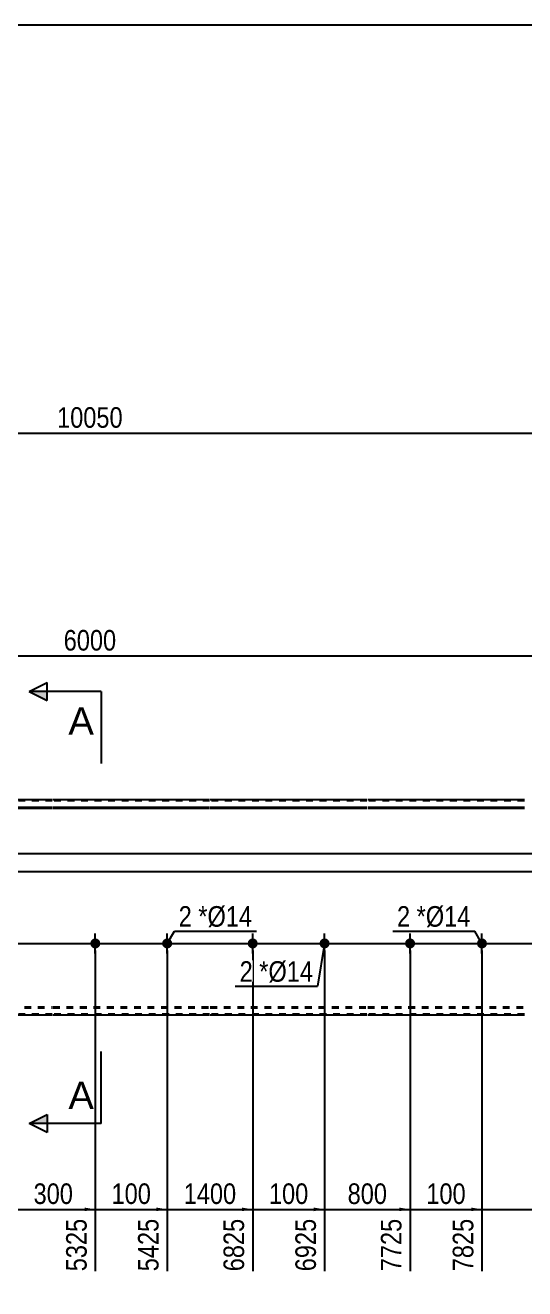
# Model space of a CAD drawing. Header units: millimetres. Extents: x -70 to 333, y -154 to 123.
# Drawn here: x 127.9 to 197.4, y -53 to 122.8 of the extents above; entities that cross this region are included whole.
import ezdxf

# ---------------------------------------------------------------- set-up
doc = ezdxf.new("R2010")
doc.units = ezdxf.units.MM
doc.linetypes.add('DXK_LINE_DOT1', pattern=[1.8814, 0.9407, -0.9407])
doc.styles.add('Arial', font='ARIAL.TTF', dxfattribs={"height": 0.2})
doc.styles.add('Arial Narrow', font='ARIALN.TTF', dxfattribs={"height": 0.2})

# ---------------------------------------------------------------- blocks, each defined once
blk = doc.blocks.new('Unknown-628700281-1200')
at = {"color": 5, "linetype": 'Continuous'}
blk.add_line((332.8, 122.75), (-67.2, 122.75), dxfattribs=at)
blk = doc.blocks.new('Part-628700281-1239 - 1220')
at = {"color": 2, "linetype": 'Continuous'}
for p, q in [((131.69, 15), (120.29, 15)), ((153.59, 15), (131.79, 15)), ((175.49, 15), (153.69, 15)), ((197.39, 15), (175.59, 15)), ((120.29, 13.94), (131.69, 13.94)), ((120.29, 13.81), (131.69, 13.81)), ((131.79, 13.94), (153.59, 13.94)), ((131.79, 13.81), (153.59, 13.81)), ((153.69, 13.94), (175.49, 13.94)), ((153.69, 13.81), (175.49, 13.81)), ((175.59, 13.94), (197.39, 13.94)), ((175.59, 13.81), (197.39, 13.81)), ((131.69, -15), (120.29, -15)), ((153.59, -15), (131.79, -15)), ((175.49, -15), (153.69, -15)), ((197.39, -15), (175.59, -15))]:
    blk.add_line(p, q, dxfattribs=at)
at = {"color": 7, "linetype": 'DXK_LINE_DOT1'}
for p, q in [((131.69, 14.82), (120.29, 14.82)), ((153.59, 14.82), (131.79, 14.82)), ((175.49, 14.82), (153.69, 14.82)), ((197.39, 14.82), (175.59, 14.82)), ((120.29, -13.81), (131.69, -13.81)), ((120.29, -13.94), (131.69, -13.94)), ((131.79, -13.81), (153.59, -13.81)), ((131.79, -13.94), (153.59, -13.94)), ((153.69, -13.81), (175.49, -13.81)), ((153.69, -13.94), (175.49, -13.94)), ((175.59, -13.81), (197.39, -13.81)), ((175.59, -13.94), (197.39, -13.94)), ((131.69, -14.82), (120.29, -14.82)), ((153.59, -14.82), (131.79, -14.82)), ((175.49, -14.82), (153.69, -14.82)), ((197.39, -14.82), (175.59, -14.82))]:
    blk.add_line(p, q, dxfattribs=at)
blk = doc.blocks.new('Bolt-628700281-2058 - 1220')
at = {"linetype": 'Continuous'}
for points in [[(181.49, -4.3, -1), (181.49, -5.7, -1)], [(191.49, -4.3, -1), (191.49, -5.7, -1)]]:
    blk.add_hatch(color=3, dxfattribs=at).paths.add_polyline_path(points)
at = {"color": 3, "linetype": 'Continuous'}
for p, q in [((180.09, -5), (182.89, -5)), ((181.49, -6.4), (181.49, -3.6)), ((190.09, -5), (192.89, -5)), ((191.49, -6.4), (191.49, -3.6))]:
    blk.add_line(p, q, dxfattribs=at)
blk = doc.blocks.new('Bolt-628700281-1378 - 1220')
at = {"linetype": 'Continuous'}
for points in [[(159.59, -4.3, -1), (159.59, -5.7, -1)], [(169.59, -4.3, -1), (169.59, -5.7, -1)]]:
    blk.add_hatch(color=3, dxfattribs=at).paths.add_polyline_path(points)
at = {"color": 3, "linetype": 'Continuous'}
for p, q in [((158.19, -5), (160.99, -5)), ((159.59, -6.4), (159.59, -3.6)), ((168.19, -5), (170.99, -5)), ((169.59, -6.4), (169.59, -3.6))]:
    blk.add_line(p, q, dxfattribs=at)
blk = doc.blocks.new('Bolt-628700281-1383 - 1220')
at = {"linetype": 'Continuous'}
for points in [[(137.69, -4.3, -1), (137.69, -5.7, -1)], [(147.69, -4.3, -1), (147.69, -5.7, -1)]]:
    blk.add_hatch(color=3, dxfattribs=at).paths.add_polyline_path(points)
at = {"color": 3, "linetype": 'Continuous'}
for p, q in [((136.29, -5), (139.09, -5)), ((137.69, -6.4), (137.69, -3.6)), ((146.29, -5), (149.09, -5)), ((147.69, -6.4), (147.69, -3.6))]:
    blk.add_line(p, q, dxfattribs=at)
blk = doc.blocks.new('StraightDimension-628700281-1456 - 1220')
at = {"color": 7, "linetype": 'Continuous'}
blk.add_line((0, 66), (273.89, 66), dxfattribs=at)
at = {"color": 0}
blk.add_wipeout([(142.11, 66.15), (142.11, 70.35), (131.77, 70.35), (131.77, 66.15)], dxfattribs=at)
at = {"color": 3, "style": 'Arial Narrow'}
blk.add_text('10050', height=2.863, dxfattribs=at).set_placement((132.37, 66.75))
blk = doc.blocks.new('StraightDimension-628700281-3382 - 1220')
at = {"color": 7, "linetype": 'Continuous'}
blk.add_line((54.69, 7.53), (287.4, 7.53), dxfattribs=at)
blk = doc.blocks.new('StraightDimension-628700281-2525 - 1220')
at = {"linetype": 'Continuous'}
blk.add_hatch(color=7, dxfattribs=at).paths.add_polyline_path([(202.09, 35.25), (203.59, 35), (202.09, 34.75)])
at = {"color": 7, "linetype": 'Continuous'}
for p, q in [((70.3, -4), (70.3, 47.51)), ((203.59, 6), (203.59, 43.61)), ((70.3, 35), (203.59, 35))]:
    blk.add_line(p, q, dxfattribs=at)
at = {"color": 0, "linetype": 'Continuous'}
blk.add_wipeout([(202.99, 44.21), (198.79, 44.21), (198.79, 35.7), (202.99, 35.7)], dxfattribs=at)
at = {"color": 0}
blk.add_wipeout([(141.2, 35.15), (141.2, 39.35), (132.69, 39.35), (132.69, 35.15)], dxfattribs=at)
at = {"color": 3, "linetype": 'Continuous', "style": 'Arial Narrow'}
blk.add_text('8025', height=2.863, rotation=90.0002, dxfattribs=at).set_placement((202.39, 36.3))
at = {"color": 3, "style": 'Arial Narrow'}
blk.add_text('6000', height=2.863, dxfattribs=at).set_placement((133.29, 35.75))
blk = doc.blocks.new('StraightDimension-628700281-3383 - 1220')
at = {"color": 7, "linetype": 'Continuous'}
for p, q in [((54.69, 7.53), (287.4, 7.53)), ((71.3, 5), (287.4, 5))]:
    blk.add_line(p, q, dxfattribs=at)
blk = doc.blocks.new('StraightDimension-628700281-3384 - 1220')
at = {"color": 7, "linetype": 'Continuous'}
for p, q in [((71.3, 5), (287.4, 5)), ((71.3, -5), (287.4, -5))]:
    blk.add_line(p, q, dxfattribs=at)
blk = doc.blocks.new('StraightDimension-628700281-3385 - 1220')
at = {"color": 7, "linetype": 'Continuous'}
blk.add_line((71.3, -5), (287.4, -5), dxfattribs=at)
blk = doc.blocks.new('StraightDimension-628700281-3447 - 1220')
at = {"linetype": 'Continuous'}
blk.add_hatch(color=7, dxfattribs=at).paths.add_polyline_path([(272.39, -41.75), (273.89, -42), (272.39, -42.25)])
at = {"color": 7, "linetype": 'Continuous'}
for p, q in [((191.49, -6), (191.49, -50.61)), ((273.89, -16), (273.89, -52.44)), ((191.49, -42), (273.89, -42))]:
    blk.add_line(p, q, dxfattribs=at)
at = {"color": 0}
blk.add_wipeout([(236.95, -41.85), (236.95, -37.65), (228.43, -37.65), (228.43, -41.85)], dxfattribs=at)
at = {"color": 0, "linetype": 'Continuous'}
blk.add_wipeout([(273.29, -42.7), (269.09, -42.7), (269.09, -53.04), (273.29, -53.04)], dxfattribs=at)
at = {"color": 3, "style": 'Arial Narrow'}
blk.add_text('2225', height=2.863, dxfattribs=at).set_placement((229.03, -41.25))
at = {"color": 3, "linetype": 'Continuous', "style": 'Arial Narrow'}
blk.add_text('10050', height=2.863, rotation=90.0002, dxfattribs=at).set_placement((272.69, -52.44))
blk = doc.blocks.new('StraightDimension-628700281-3448 - 1220')
at = {"linetype": 'Continuous'}
blk.add_hatch(color=7, dxfattribs=at).paths.add_polyline_path([(189.99, -41.75), (191.49, -42), (189.99, -42.25)])
at = {"color": 7, "linetype": 'Continuous'}
for p, q in [((181.49, -6), (181.49, -50.61)), ((191.49, -6), (191.49, -50.61)), ((181.49, -42), (191.49, -42))]:
    blk.add_line(p, q, dxfattribs=at)
at = {"color": 0}
blk.add_wipeout([(189.84, -41.85), (189.84, -37.65), (183.15, -37.65), (183.15, -41.85)], dxfattribs=at)
at = {"color": 3, "style": 'Arial Narrow'}
blk.add_text('100', height=2.863, dxfattribs=at).set_placement((183.75, -41.25))
at = {"color": 0, "linetype": 'Continuous'}
blk.add_wipeout([(190.89, -42.7), (186.69, -42.7), (186.69, -51.21), (190.89, -51.21)], dxfattribs=at)
at = {"color": 3, "linetype": 'Continuous', "style": 'Arial Narrow'}
blk.add_text('7825', height=2.863, rotation=90.0002, dxfattribs=at).set_placement((190.29, -50.61))
blk = doc.blocks.new('StraightDimension-628700281-3449 - 1220')
at = {"linetype": 'Continuous'}
blk.add_hatch(color=7, dxfattribs=at).paths.add_polyline_path([(179.99, -41.75), (181.49, -42), (179.99, -42.25)])
at = {"color": 7, "linetype": 'Continuous'}
for p, q in [((169.59, -6), (169.59, -50.61)), ((181.49, -6), (181.49, -50.61)), ((169.59, -42), (181.49, -42))]:
    blk.add_line(p, q, dxfattribs=at)
at = {"color": 0}
blk.add_wipeout([(178.89, -41.85), (178.89, -37.65), (172.2, -37.65), (172.2, -41.85)], dxfattribs=at)
at = {"color": 3, "style": 'Arial Narrow'}
blk.add_text('800', height=2.863, dxfattribs=at).set_placement((172.8, -41.25))
at = {"color": 0, "linetype": 'Continuous'}
blk.add_wipeout([(180.89, -42.7), (176.69, -42.7), (176.69, -51.21), (180.89, -51.21)], dxfattribs=at)
at = {"color": 3, "linetype": 'Continuous', "style": 'Arial Narrow'}
blk.add_text('7725', height=2.863, rotation=90.0002, dxfattribs=at).set_placement((180.29, -50.61))
blk = doc.blocks.new('StraightDimension-628700281-3450 - 1220')
at = {"linetype": 'Continuous'}
blk.add_hatch(color=7, dxfattribs=at).paths.add_polyline_path([(168.09, -41.75), (169.59, -42), (168.09, -42.25)])
at = {"color": 7, "linetype": 'Continuous'}
for p, q in [((159.59, -6), (159.59, -50.61)), ((169.59, -6), (169.59, -50.61)), ((159.59, -42), (169.59, -42))]:
    blk.add_line(p, q, dxfattribs=at)
at = {"color": 0}
blk.add_wipeout([(167.94, -41.85), (167.94, -37.65), (161.25, -37.65), (161.25, -41.85)], dxfattribs=at)
at = {"color": 3, "style": 'Arial Narrow'}
blk.add_text('100', height=2.863, dxfattribs=at).set_placement((161.85, -41.25))
at = {"color": 0, "linetype": 'Continuous'}
blk.add_wipeout([(168.99, -42.7), (164.79, -42.7), (164.79, -51.21), (168.99, -51.21)], dxfattribs=at)
at = {"color": 3, "linetype": 'Continuous', "style": 'Arial Narrow'}
blk.add_text('6925', height=2.863, rotation=90.0002, dxfattribs=at).set_placement((168.39, -50.61))
blk = doc.blocks.new('StraightDimension-628700281-3451 - 1220')
at = {"linetype": 'Continuous'}
blk.add_hatch(color=7, dxfattribs=at).paths.add_polyline_path([(158.09, -41.75), (159.59, -42), (158.09, -42.25)])
at = {"color": 7, "linetype": 'Continuous'}
for p, q in [((147.69, -6), (147.69, -50.61)), ((159.59, -6), (159.59, -50.61)), ((147.69, -42), (159.59, -42))]:
    blk.add_line(p, q, dxfattribs=at)
at = {"color": 0}
blk.add_wipeout([(157.9, -41.85), (157.9, -37.65), (149.39, -37.65), (149.39, -41.85)], dxfattribs=at)
at = {"color": 3, "style": 'Arial Narrow'}
blk.add_text('1400', height=2.863, dxfattribs=at).set_placement((149.99, -41.25))
at = {"color": 0, "linetype": 'Continuous'}
blk.add_wipeout([(158.99, -42.7), (154.79, -42.7), (154.79, -51.21), (158.99, -51.21)], dxfattribs=at)
at = {"color": 3, "linetype": 'Continuous', "style": 'Arial Narrow'}
blk.add_text('6825', height=2.863, rotation=90.0002, dxfattribs=at).set_placement((158.39, -50.61))
blk = doc.blocks.new('StraightDimension-628700281-3452 - 1220')
at = {"linetype": 'Continuous'}
blk.add_hatch(color=7, dxfattribs=at).paths.add_polyline_path([(146.19, -41.75), (147.69, -42), (146.19, -42.25)])
at = {"color": 7, "linetype": 'Continuous'}
for p, q in [((137.69, -6), (137.69, -50.61)), ((147.69, -6), (147.69, -50.61)), ((137.69, -42), (147.69, -42))]:
    blk.add_line(p, q, dxfattribs=at)
at = {"color": 0}
blk.add_wipeout([(146.04, -41.85), (146.04, -37.65), (139.35, -37.65), (139.35, -41.85)], dxfattribs=at)
at = {"color": 3, "style": 'Arial Narrow'}
blk.add_text('100', height=2.863, dxfattribs=at).set_placement((139.95, -41.25))
at = {"color": 0, "linetype": 'Continuous'}
blk.add_wipeout([(147.09, -42.7), (142.89, -42.7), (142.89, -51.21), (147.09, -51.21)], dxfattribs=at)
at = {"color": 3, "linetype": 'Continuous', "style": 'Arial Narrow'}
blk.add_text('5425', height=2.863, rotation=90.0002, dxfattribs=at).set_placement((146.49, -50.61))
blk = doc.blocks.new('StraightDimension-628700281-3453 - 1220')
at = {"linetype": 'Continuous'}
blk.add_hatch(color=7, dxfattribs=at).paths.add_polyline_path([(136.19, -41.75), (137.69, -42), (136.19, -42.25)])
at = {"color": 7, "linetype": 'Continuous'}
for p, q in [((125.99, -6), (125.99, -50.61)), ((137.69, -6), (137.69, -50.61)), ((125.99, -42), (137.69, -42))]:
    blk.add_line(p, q, dxfattribs=at)
at = {"color": 0}
blk.add_wipeout([(135.19, -41.85), (135.19, -37.65), (128.5, -37.65), (128.5, -41.85)], dxfattribs=at)
at = {"color": 3, "style": 'Arial Narrow'}
blk.add_text('300', height=2.863, dxfattribs=at).set_placement((129.1, -41.25))
at = {"color": 0, "linetype": 'Continuous'}
blk.add_wipeout([(137.09, -42.7), (132.89, -42.7), (132.89, -51.21), (137.09, -51.21)], dxfattribs=at)
at = {"color": 3, "linetype": 'Continuous', "style": 'Arial Narrow'}
blk.add_text('5325', height=2.863, rotation=90.0002, dxfattribs=at).set_placement((136.49, -50.61))
blk = doc.blocks.new('Mark-628700281-1374 - 1220')
at = {"color": 0}
for points in [[(159.6, -10.33), (159.6, -7.33), (157.77, -7.33), (157.77, -10.33)], [(161.78, -10.33), (161.78, -7.33), (160.5, -7.33), (160.5, -10.33)]]:
    blk.add_wipeout(points, dxfattribs=at)
for points in [[(159.6, -10.33), (159.6, -7.33), (157.77, -7.33), (157.77, -10.33)], [(161.78, -10.33), (161.78, -7.33), (160.5, -7.33), (160.5, -10.33)]]:
    blk.add_wipeout(points, dxfattribs=at)
at = {"color": 3, "style": 'Arial Narrow'}
blk.add_text('2', height=2.86, dxfattribs=at).set_placement((157.77, -10.33))
at = {"color": 0}
blk.add_wipeout([(167.99, -10.33), (167.99, -7.33), (161.78, -7.33), (161.78, -10.33)], dxfattribs=at)
blk.add_wipeout([(167.99, -10.33), (167.99, -7.33), (161.78, -7.33), (161.78, -10.33)], dxfattribs=at)
at = {"color": 7, "linetype": 'Continuous'}
for p in [(169.59, -5), (157.17, -10.93)]:
    blk.add_line(p, (168.59, -10.93), dxfattribs=at)
at = {"color": 3, "style": 'Arial Narrow'}
for s, height, p in [('*', 2.86, (160.5, -10.33)), ('Ø14', 2.863, (161.78, -10.33))]:
    blk.add_text(s, height=height, dxfattribs=at).set_placement(p)
blk = doc.blocks.new('Mark-628700281-1379 - 1220')
at = {"color": 0}
for points in [[(151.12, -2.67), (151.12, 0.33), (149.29, 0.33), (149.29, -2.67)], [(153.3, -2.67), (153.3, 0.33), (152.02, 0.33), (152.02, -2.67)]]:
    blk.add_wipeout(points, dxfattribs=at)
for points in [[(151.12, -2.67), (151.12, 0.33), (149.29, 0.33), (149.29, -2.67)], [(153.3, -2.67), (153.3, 0.33), (152.02, 0.33), (152.02, -2.67)]]:
    blk.add_wipeout(points, dxfattribs=at)
at = {"color": 7, "linetype": 'Continuous'}
blk.add_line((147.69, -5), (148.69, -3.27), dxfattribs=at)
at = {"color": 3, "style": 'Arial Narrow'}
blk.add_text('2', height=2.86, dxfattribs=at).set_placement((149.29, -2.67))
at = {"color": 0}
blk.add_wipeout([(159.51, -2.67), (159.51, 0.33), (153.3, 0.33), (153.3, -2.67)], dxfattribs=at)
blk.add_wipeout([(159.51, -2.67), (159.51, 0.33), (153.3, 0.33), (153.3, -2.67)], dxfattribs=at)
at = {"color": 7, "linetype": 'Continuous'}
blk.add_line((148.69, -3.27), (160.11, -3.27), dxfattribs=at)
at = {"color": 3, "style": 'Arial Narrow'}
for s, height, p in [('*', 2.86, (152.02, -2.67)), ('Ø14', 2.863, (153.3, -2.67))]:
    blk.add_text(s, height=height, dxfattribs=at).set_placement(p)
blk = doc.blocks.new('SectionMark-628700281-1921 - 1220')
at = {"linetype": 'Continuous'}
for points in [[(130.99, 30.05), (130.99, 28.8), (128.49, 30.05)], [(130.99, -28.8), (130.99, -30.05), (128.49, -30.05)]]:
    blk.add_hatch(color=30, dxfattribs=at).paths.add_polyline_path(points)
at = {"color": 30, "linetype": 'Continuous'}
for p, q in [((128.49, 30.05), (130.99, 31.3)), ((138.49, 30.05), (128.49, 30.05)), ((128.49, 30.05), (130.99, 28.8)), ((130.99, 28.8), (130.99, 31.3)), ((138.49, 30.05), (138.49, 20.05)), ((138.49, -30.05), (138.49, -20.05)), ((128.49, -30.05), (130.99, -28.8)), ((130.99, -28.8), (130.99, -31.3)), ((138.49, -30.05), (128.49, -30.05)), ((130.99, -31.3), (128.49, -30.05))]:
    blk.add_line(p, q, dxfattribs=at)
at = {"color": 0, "linetype": 'Continuous'}
for points in [[(137.49, 24.05), (137.49, 28.05), (133.94, 28.05), (133.94, 24.05)], [(137.49, -28.05), (137.49, -24.05), (133.94, -24.05), (133.94, -28.05)]]:
    blk.add_wipeout(points, dxfattribs=at)
at = {"color": 96, "linetype": 'Continuous', "style": 'Arial'}
for p in [(133.94, 24.05), (133.94, -28.05)]:
    blk.add_text('A', height=3.82, dxfattribs=at).set_placement(p)
blk = doc.blocks.new('Mark-628700281-2074 - 1220')
at = {"color": 0}
for points in [[(181.5, -2.67), (181.5, 0.33), (179.67, 0.33), (179.67, -2.67)], [(183.68, -2.67), (183.68, 0.33), (182.4, 0.33), (182.4, -2.67)]]:
    blk.add_wipeout(points, dxfattribs=at)
for points in [[(181.5, -2.67), (181.5, 0.33), (179.67, 0.33), (179.67, -2.67)], [(183.68, -2.67), (183.68, 0.33), (182.4, 0.33), (182.4, -2.67)]]:
    blk.add_wipeout(points, dxfattribs=at)
at = {"color": 3, "style": 'Arial Narrow'}
blk.add_text('2', height=2.86, dxfattribs=at).set_placement((179.67, -2.67))
at = {"color": 0}
blk.add_wipeout([(189.89, -2.67), (189.89, 0.33), (183.68, 0.33), (183.68, -2.67)], dxfattribs=at)
blk.add_wipeout([(189.89, -2.67), (189.89, 0.33), (183.68, 0.33), (183.68, -2.67)], dxfattribs=at)
at = {"color": 7, "linetype": 'Continuous'}
for p in [(179.07, -3.27), (191.49, -5)]:
    blk.add_line(p, (190.49, -3.27), dxfattribs=at)
at = {"color": 3, "style": 'Arial Narrow'}
for s, height, p in [('*', 2.86, (182.4, -2.67)), ('Ø14', 2.863, (183.68, -2.67))]:
    blk.add_text(s, height=height, dxfattribs=at).set_placement(p)

msp = doc.modelspace()

# ---------------------------------------------------------------- block references
for name in ['Unknown-628700281-1200', 'Part-628700281-1239 - 1220', 'Bolt-628700281-1383 - 1220', 'Bolt-628700281-1378 - 1220', 'Bolt-628700281-2058 - 1220']:
    msp.add_blockref(name, (0, 0))

# ---------------------------------------------------------------- next in the draw order: block references
for name in ['StraightDimension-628700281-1456 - 1220', 'StraightDimension-628700281-3382 - 1220']:
    msp.add_blockref(name, (0, 0))

# ---------------------------------------------------------------- next in the draw order: block references
msp.add_blockref('StraightDimension-628700281-2525 - 1220', (0, 0))

# ---------------------------------------------------------------- next in the draw order: block references
msp.add_blockref('StraightDimension-628700281-3383 - 1220', (0, 0))

# ---------------------------------------------------------------- next in the draw order: block references
msp.add_blockref('StraightDimension-628700281-3384 - 1220', (0, 0))

# ---------------------------------------------------------------- next in the draw order: block references
msp.add_blockref('StraightDimension-628700281-3385 - 1220', (0, 0))

# ---------------------------------------------------------------- next in the draw order: block references
for name in ['Mark-628700281-2074 - 1220', 'StraightDimension-628700281-3447 - 1220']:
    msp.add_blockref(name, (0, 0))

# ---------------------------------------------------------------- next in the draw order: block references
msp.add_blockref('StraightDimension-628700281-3448 - 1220', (0, 0))

# ---------------------------------------------------------------- next in the draw order: block references
msp.add_blockref('StraightDimension-628700281-3449 - 1220', (0, 0))

# ---------------------------------------------------------------- next in the draw order: block references
msp.add_blockref('StraightDimension-628700281-3450 - 1220', (0, 0))

# ---------------------------------------------------------------- next in the draw order: block references
msp.add_blockref('StraightDimension-628700281-3451 - 1220', (0, 0))

# ---------------------------------------------------------------- next in the draw order: block references
for name in ['Mark-628700281-1374 - 1220', 'StraightDimension-628700281-3452 - 1220']:
    msp.add_blockref(name, (0, 0))

# ---------------------------------------------------------------- next in the draw order: block references
for name in ['Mark-628700281-1379 - 1220', 'StraightDimension-628700281-3453 - 1220']:
    msp.add_blockref(name, (0, 0))

# ---------------------------------------------------------------- next in the draw order: block references
msp.add_blockref('SectionMark-628700281-1921 - 1220', (0, 0))

doc.saveas('drawing.dxf')
